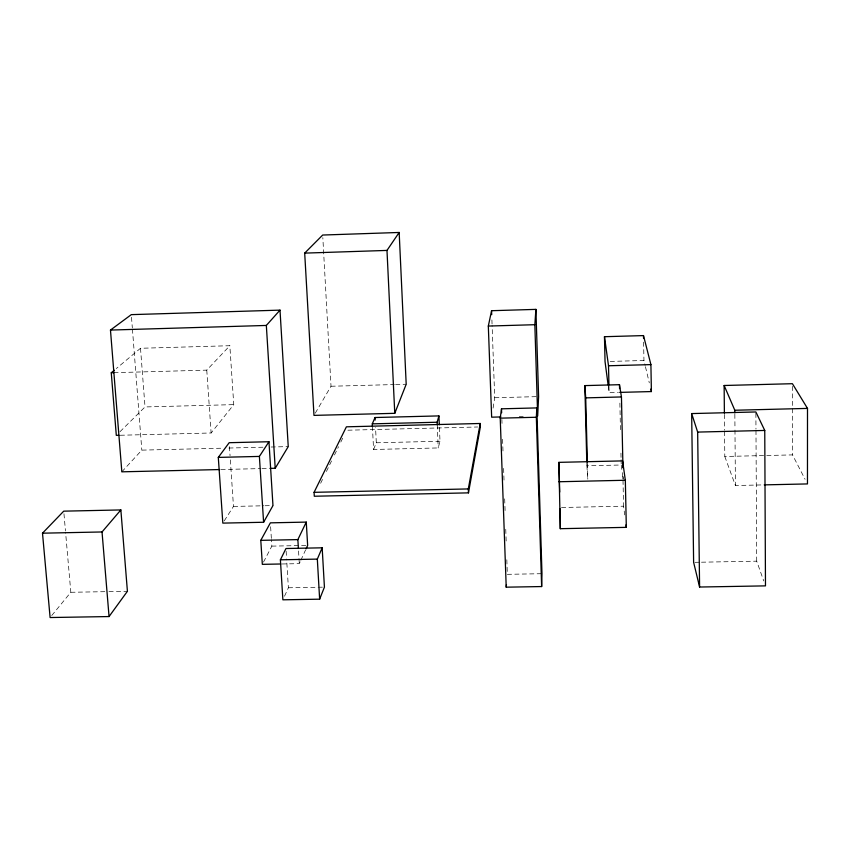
<?xml version="1.0" encoding="UTF-8"?>
<svg xmlns="http://www.w3.org/2000/svg" width="850" height="850" viewBox="0 0 850 850"><rect width="100%" height="100%" fill="white"/><g stroke="black" fill="none" stroke-linecap="round" stroke-linejoin="round"><path stroke-width="0.64" stroke-dasharray="4.25 3.19" d="M493.074 408.106L494.711 397.736L492.097 325.21M372.417 426.424L373.575 449.48L438.228 447.939L440.002 441.246L439.354 426.041M373.575 449.48L376.316 442.786L375.551 427.624M282.136 563.975L299.306 563.646L300.348 561.372M300.868 560.235L305.554 549.982M284.527 596.201L288.384 587.775L286.609 558.981M320.641 483.267L323.521 477.381M326.4 471.484L332.169 459.701M334.475 454.984L338.513 446.739M340.818 442.021L343.697 436.124M263.521 562.073L271.851 546.125L271.437 539.654M315.286 413.142L331.011 386.251L322.83 237.66M224.241 520.88L233.474 506.43L230.148 457.013M120.254 435.253L211.129 432.99L233.761 404.632L229.84 345.716L140.505 348.277L116.301 368.549M51.765 615.517L70.826 592.28L65.556 532.1M121.837 471.824L141.822 450.128L223.603 448.163M113.911 372.693L206.762 370.132L229.84 345.716M120.009 431.683L145.021 406.948L233.761 404.632M610.236 361.42L643.949 360.496L645.139 365.468M331.011 386.251L394.326 384.561M395.643 384.529L406.194 384.243M608.271 386.187L609.121 392.668L618.375 392.424M494.711 397.736L538.602 396.599M519.265 416.489L523.217 416.383M347.905 430.206L477.7 426.987M376.316 442.786L440.002 441.246M228.884 448.035L263.181 447.206M271.097 447.015L288.246 446.601M724.561 431.502L724.795 456.471L792.508 454.899L805.077 479.283M221 469.519L260.663 468.605M261.991 468.573L268.6 468.424M586.829 463.154L586.893 465.789L621.212 465.003L623.22 479.666L623.156 477.041M724.795 456.471L735.42 485.509L762.928 484.904M233.474 506.43L263.755 505.782M265.062 505.75L272.967 505.58M561.499 507.503L623.56 506.196L624.697 514.909M271.851 546.125L307.647 545.424M694.939 562.317L700.198 562.222M701.505 562.201L756.713 561.17L763.725 580.933M507.344 574.324L541.981 573.697M288.384 587.775L324.424 587.127M70.826 592.28L107.674 591.632M108.991 591.6L127.415 591.281M645.437 366.711L649.304 382.861M63.963 513.783L65.45 530.783M131.506 317.263L132.324 327.792M132.43 329.109L141.822 450.128M140.505 348.277L145.021 406.948M206.762 370.132L211.129 432.99M229.447 446.601L230.053 455.706M586.893 465.789L587.743 479.241M270.619 526.724L271.352 538.369M286.131 551.14L286.535 557.674M298.552 550.991L298.924 557.324M298.998 558.588L299.306 563.646M437.229 424.809L438.228 447.939M501.872 419.411L502.01 423.385M502.573 439.269L503.041 452.519M503.604 468.403L504.114 482.97M504.677 498.854L505.187 513.421M505.75 529.306L506.217 542.555M506.823 559.768L507.291 573.006M491.906 319.94L492.044 323.892M587.382 463.42L587.786 479.145M608.982 386.261L609.121 392.668M622.933 476.425L622.986 479.007M623.008 480.303L623.56 506.196M619.884 403.123L620.5 432.087M620.957 453.146L621.063 458.416M621.095 459.733L621.212 465.003M643.609 342.146L643.949 360.496M724.412 414.418L724.551 430.185M734.846 414.205L734.963 428.729M734.974 430.047L735.42 485.509M755.884 413.291L755.969 429.133M755.979 430.451L756.713 561.17M792.412 386.336L792.508 454.899"/><path stroke-width="1.27" d="M724.391 413.1L724.136 385.496L792.412 383.701L807.5 408.404L807.468 483.926L764.235 484.872M541.641 586.553L541.981 573.697L536.817 407.915L501.5 408.818L500.225 418.158L506.217 587.18L541.641 586.553L536.339 417.254L536.817 407.915M535.904 309.379L538.602 396.599L537.678 416.022L534.841 324.7L535.904 309.379L491.566 310.707L488.325 326.06L491.651 417.18L500.852 416.946M506.217 587.18L506.441 584.609M468.467 492.862L480.346 426.913L480.218 423.481L346.396 426.817L314.075 492.331L314.298 496.241L468.467 492.862L468.308 488.931L480.218 423.481M437.229 424.809L437.123 422.237L438.919 415.905L375.052 417.52L372.289 423.853L372.417 426.424M394.772 413.323L406.194 384.243L399.171 232.464L322.692 235.036L304.693 253.119L313.979 415.384L394.772 413.323L386.984 250.421L399.171 232.464M319.642 599.176L324.424 587.127L322.171 547.814L285.972 548.516L280.394 559.81L282.88 599.813L319.642 599.176L317.326 559.109L322.171 547.814M306.074 548.834L307.647 545.424L306.266 522.102L270.374 522.846L260.791 540.345L262.331 564.347L280.819 563.996M298.392 548.463L297.861 539.612L306.266 522.102M263.596 522.261L272.967 505.58L268.961 441.734L229.181 442.701L218.301 457.396L222.827 523.111L263.596 522.261L259.388 456.418L268.961 441.734M269.918 468.392L275.209 468.265L288.246 446.601L280.001 310.133L131.304 314.638L110.468 330.066L121.837 471.824L219.683 469.551M109.055 616.558L127.415 591.281L120.859 509.936L63.729 511.158L42.5 533.184L50.107 617.536L109.055 616.558L102.032 531.962L120.859 509.936M275.209 468.265L266.337 325.444L280.001 310.133M118.936 435.285L116.301 435.349L111.265 372.767L114.282 370.239M304.693 253.119L386.984 250.421M110.468 330.066L266.337 325.444M488.325 326.06L534.841 324.7M608.101 384.891L605.041 361.569L604.467 336.706L643.492 335.591L650.909 364.608L651.387 391.563L619.692 392.392M111.265 372.767L113.911 372.693M604.467 336.706L608.515 365.766L650.909 364.608M586.787 461.848L584.843 385.603L619.48 384.689L621.456 396.95L622.965 467.851M584.843 385.603L585.714 397.874L621.456 396.95M724.136 385.496L734.814 410.242L807.5 408.404M500.225 418.158L536.339 417.254M691.666 413.578L755.873 411.963L764.756 430.451L765.478 585.873L699.593 587.031L693.621 562.339L691.666 413.578L697.659 432.087L699.593 587.031M372.289 423.853L437.123 422.237M697.659 432.087L764.756 430.451M218.301 457.396L259.388 456.418M558.875 462.358L622.604 460.891L625.334 480.261L626.322 527.361L560.288 528.689L558.875 462.358L559.725 492.044M558.928 481.748L625.334 480.261M314.075 492.331L468.308 488.931M42.5 533.184L102.032 531.962M260.791 540.345L297.861 539.612M280.394 559.81L317.326 559.109M650.792 389.077L651.387 391.563M625.993 524.864L626.322 527.361M375.052 417.52L375.179 420.049M438.919 415.905L439.301 424.777M501.5 408.818L501.638 412.792M491.566 310.707L491.714 314.659M585.714 397.874L587.35 462.113M608.515 365.766L608.951 384.976M622.625 462.177L622.742 467.362M619.48 384.689L619.565 388.641M643.492 335.591L643.535 338.215M734.814 410.242L734.836 412.888M560.182 508.853L560.288 528.689"/></g></svg>
